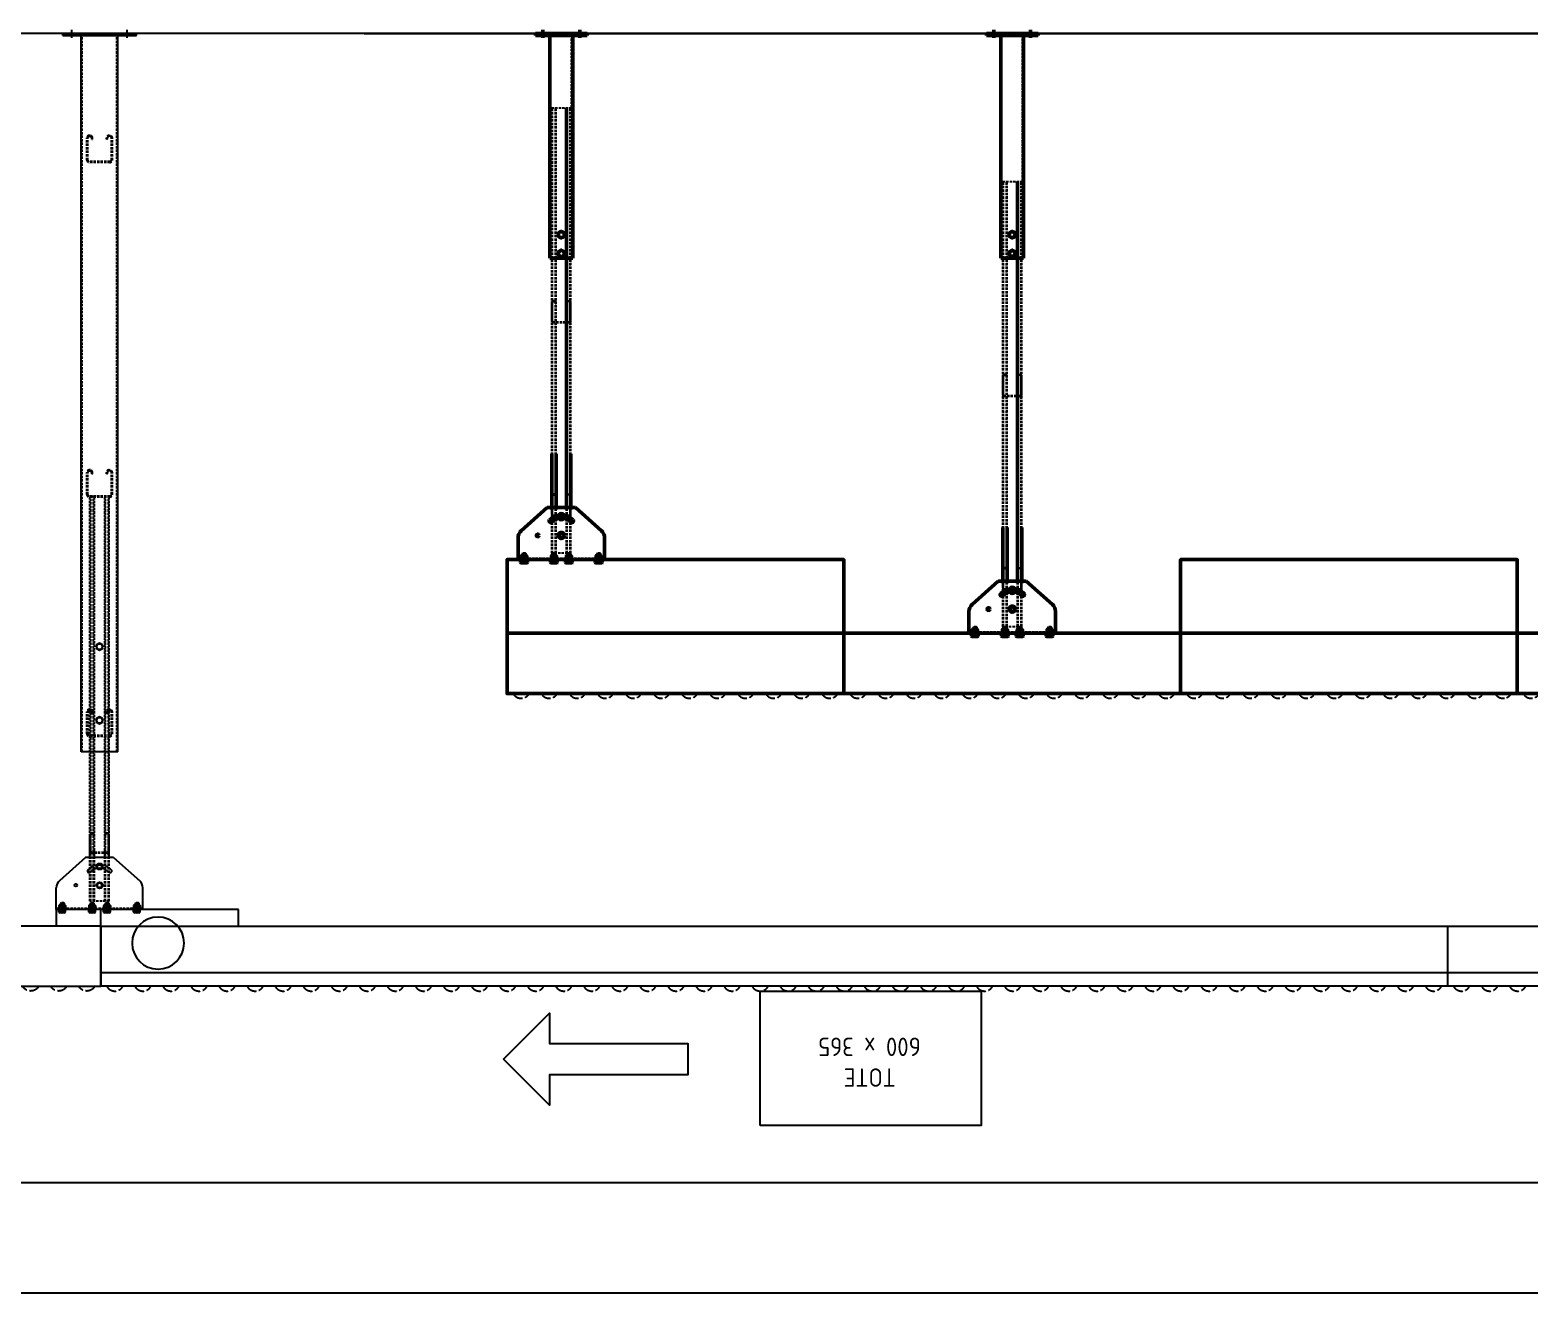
# Model space of a CAD drawing. Header units: millimetres. Extents: x 0 to 461941, y -159644 to 4828.
# Drawn here: x 145318 to 149389, y -157818 to -154388 of the extents above; entities that cross this region are included whole.
import ezdxf

# ---------------------------------------------------------------- set-up
doc = ezdxf.new("R2010")
doc.units = ezdxf.units.MM
for name, pattern in [('Xref Conv Decant Empty Tote$0$AM_ISO02W050', [7.5, 6, -1.5]), ('Xref Conv Decant Empty Tote$0$AM_ISO08W050', [18, 12, -1.5, 3, -1.5]), ('Xref Conv Decant Empty Tote$0$CENTER', [7, 4, -1, 1, -1]), ('Xref Conv Decant Empty Tote$0$H', [6, 4, -2]), ('Xref Conv Decant Empty Tote$0$HIDDEN', [9.525, 6.35, -3.175]), ('Xref Conv Decant In$0$AM_ISO02W050', [7.5, 6, -1.5]), ('Xref Conv Decant In$0$CENTER', [7, 4, -1, 1, -1]), ('Xref Conv Decant In$0$HIDDEN', [9.525, 6.35, -3.175])]:
    doc.linetypes.add(name, pattern=pattern)
for name, color, linetype in [('AM_BOR', 4, 'Continuous'), ('Xref Conv Decant Empty Tote$0$B', 4, 'Continuous'), ('Xref Conv Decant Empty Tote$0$Conv - Empty Tote', 35, 'Continuous'), ('Xref Conv Decant Empty Tote$0$Conveyor Detail', 150, 'Continuous'), ('Xref Conv Decant Empty Tote$0$H', 8, 'Xref Conv Decant Empty Tote$0$H'), ('Xref Conv Decant Empty Tote$0$Mezz', 1, 'Continuous'), ('Xref Conv Decant Empty Tote$0$Tote', 7, 'Continuous'), ('Xref Conv Decant In$0$P_Number1', 4, 'Continuous'), ('Xref Conv Decant Product Tote$0$B', 4, 'Continuous')]:
    doc.layers.add(name, color=color, linetype=linetype)
for name, color, linetype, lineweight in [('Xref Conv Decant Empty Tote$0$Center', 7, 'Xref Conv Decant Empty Tote$0$AM_ISO08W050', 50), ('Xref Conv Decant Empty Tote$0$Hidden', 9, 'Xref Conv Decant Empty Tote$0$AM_ISO02W050', 25), ('Xref Conv Decant In$0$Conv Decant In Out', 5, 'Continuous', 50), ('Xref Conv Decant In$0$Hidden', 9, 'Xref Conv Decant In$0$AM_ISO02W050', 25)]:
    doc.layers.add(name, color=color, linetype=linetype, lineweight=lineweight)
doc.styles.add('Xref Conv Decant Empty Tote$0$STANDARD', font='ISOCP.SHX')

# ---------------------------------------------------------------- blocks, each defined once
blk = doc.blocks.new('*U159')
blk.add_lwpolyline([(0, 0), (42976.8, 0), (42976.8, -163.5), (0, -163.5)], close=True)
at = {"layer": 'Xref Conv Decant Empty Tote$0$Conveyor Detail', "const_width": 5}
blk.add_lwpolyline([(0, -37), (42976.8, -37)], dxfattribs=at)
at = {"layer": 'Xref Conv Decant Empty Tote$0$Hidden', "ltscale": 5}
for centre in [(39128.7, -12), (39204.9, -12), (39281.1, -12), (39357.3, -12), (39433.5, -12), (39509.7, -12), (39585.9, -12), (39662.1, -12), (39738.3, -12), (39814.5, -12), (39890.7, -12), (39966.9, -12), (40043.1, -12), (40119.3, -12), (40195.5, -12), (40271.7, -12), (40347.9, -12), (40424.1, -12), (40500.3, -12), (40576.5, -12), (40652.7, -12), (40728.9, -12), (40805.1, -12), (40881.3, -12), (40957.5, -12), (41033.7, -12), (41109.9, -12), (41186.1, -12), (41262.3, -12), (41338.5, -12), (41414.7, -12), (41490.9, -12), (41567.1, -12), (41643.3, -12), (41719.5, -12), (41795.7, -12), (41871.9, -12), (41948.1, -12), (42024.3, -12), (42100.5, -12), (42176.7, -12), (42252.9, -12), (42329.1, -12), (42405.3, -12), (42481.5, -12), (42557.7, -12), (42633.9, -12), (42710.1, -12), (42786.3, -12), (42862.5, -12), (42938.7, -12)]:
    blk.add_arc(centre, 25, 28.6854, 151.3146, dxfattribs=at)
blk = doc.blocks.new('Xref Conv Decant Empty Tote$0$Tote side 600 x 365')
at = {"layer": 'Xref Conv Decant Empty Tote$0$Tote'}
blk.add_lwpolyline([(600, 365), (600, 0), (0, 0), (0, 365)], close=True, dxfattribs=at)
at = {"layer": 'Xref Conv Decant Empty Tote$0$Tote', "insert": (124.2, 259.8), "char_height": 50, "attachment_point": 1, "style": 'Xref Conv Decant Empty Tote$0$STANDARD'}
blk.add_mtext_dynamic_manual_height_columns('\\pi107.5;TOTE\\P\\pi39.971;600 x 365', width=355.005, gutter_width=12.5, heights=[0], dxfattribs=at)
blk = doc.blocks.new('*U145')
at = {"color": 0, "linetype": 'Continuous'}
blk.add_lwpolyline([(0, 0), (125, 125), (125, 42.5), (500, 42.5), (500, -42.5), (125, -42.5), (125, -125)], close=True, dxfattribs=at)
blk = doc.blocks.new('*U200')
at = {"linetype": 'Continuous'}
for p, q in [((0, 0), (0, -59.2)), ((0, 0), (235, 0)), ((235, 0), (235, -59.2)), ((79.4, -141.4), (8.5, -78.2)), ((155.6, -141.4), (226.5, -78.2)), ((79.4, -141.4), (155.6, -141.4)), ((67.5, -428.5), (167.5, -428.5)), ((67.5, -428.5), (67.5, -2373.5)), ((167.5, -428.5), (167.5, -2373.5)), ((217.5, -2373.5), (17.5, -2373.5)), ((17.5, -2373.5), (17.5, -2378.5)), ((217.5, -2378.5), (17.5, -2378.5)), ((217.5, -2373.5), (217.5, -2378.5))]:
    blk.add_line(p, q, dxfattribs=at)
for p, q in [((6.9, 7.5), (6.9, 2)), ((6.9, 2), (25.4, 2)), ((9.2, 9), (11.5, 9)), ((11.5, 9), (11.5, 2)), ((11.5, 9), (20.8, 9)), ((20.8, 9), (20.8, 2)), ((20.8, 9), (23.1, 9)), ((25.4, 7.5), (25.4, 2)), ((88, 7.5), (88, 2)), ((88, 2), (106.5, 2)), ((90.3, 9), (92.6, 9)), ((92.6, 9), (92.6, 2)), ((92.6, 9), (101.8, 9)), ((101.8, 9), (101.8, 2)), ((101.8, 9), (104.2, 9)), ((106.5, 7.5), (106.5, 2)), ((128.5, 7.5), (128.5, 2)), ((128.5, 2), (147, 2)), ((130.8, 9), (133.2, 9)), ((133.2, 9), (133.2, 2)), ((133.2, 9), (142.4, 9)), ((142.4, 9), (142.4, 2)), ((142.4, 9), (144.7, 9)), ((147, 7.5), (147, 2)), ((209.6, 7.5), (209.6, 2)), ((209.6, 2), (228.1, 2)), ((211.9, 9), (214.2, 9)), ((214.2, 9), (214.2, 2)), ((214.2, 9), (223.5, 9)), ((223.5, 9), (223.5, 2)), ((223.5, 9), (225.8, 9)), ((228.1, 7.5), (228.1, 2)), ((117.5, -109.3), (111.1, -113)), ((111.1, -113), (111.1, -120.4)), ((111.1, -120.4), (117.5, -124.1)), ((123.9, -113), (117.5, -109.3)), ((117.5, -124.1), (123.9, -120.4)), ((123.9, -120.4), (123.9, -113))]:
    blk.add_line(p, q)
at = {"linetype": 'Xref Conv Decant Empty Tote$0$CENTER'}
for p, q in [((42.5, -2366.7), (42.5, -2388.3)), ((192.5, -2366.7), (192.5, -2388.3))]:
    blk.add_line(p, q, dxfattribs=at)
for points in [[(111.1, -69.4), (117.5, -73.1), (123.9, -69.4), (123.9, -62), (117.5, -58.3), (111.1, -62)], [(109.5, -518.3), (117.5, -522.9), (125.5, -518.3), (125.5, -509), (117.5, -504.4), (109.5, -509)], [(109.5, -718.3), (117.5, -722.9), (125.5, -718.3), (125.5, -709), (117.5, -704.4), (109.5, -709)]]:
    blk.add_lwpolyline(points, close=True)
for centre, radius in [((117.5, -65.7), 8.4), ((117.5, -65.7), 6.4), ((117.5, -116.7), 8.4), ((117.5, -116.7), 6.4), ((117.5, -513.7), 8), ((117.5, -713.7), 8)]:
    blk.add_circle(centre, radius)
at = {"linetype": 'Continuous'}
blk.add_circle((181.8, -65.7), 3.6, dxfattribs=at)
for centre, radius, start, end in [((9.2, 6.5), 2.53, 23.991, 156.009), ((16.1, 1.1), 7.86, 54.0166, 125.9834), ((23.1, 6.5), 2.53, 23.991, 156.009), ((90.3, 6.5), 2.53, 23.991, 156.009), ((97.2, 1.1), 7.86, 54.0166, 125.9834), ((104.2, 6.5), 2.53, 23.991, 156.009), ((130.8, 6.5), 2.53, 23.991, 156.009), ((137.8, 1.1), 7.86, 54.0166, 125.9834), ((144.7, 6.5), 2.53, 23.991, 156.009), ((211.9, 6.5), 2.53, 23.991, 156.009), ((218.8, 1.1), 7.86, 54.0166, 125.9834), ((225.8, 6.5), 2.53, 23.991, 156.009)]:
    blk.add_arc(centre, radius, start, end)
for centre, radius, start, end in [((25.4, -59.2), 25.4, 180, 228.2691), ((209.6, -59.2), 25.4, 311.7309, 0), ((88.7, -104.7), 4.4, 45, 225), ((116.3, -77.6), 43.1, 224.5473, 271.6144), ((117.5, -75.9), 36.4, 225, 270), ((117.5, -75.9), 36.4, 270, 315), ((118.7, -77.6), 43.1, 268.3856, 315.4527), ((146.3, -104.7), 4.4, 315, 135)]:
    blk.add_arc(centre, radius, start, end, dxfattribs=at)
at = {"layer": 'Xref Conv Decant Empty Tote$0$Hidden', "linetype": 'Xref Conv Decant Empty Tote$0$HIDDEN'}
for p, q in [((11.1, -17), (11.1, 2)), ((12.1, -18), (12.1, 2)), ((20.1, -18), (20.1, 2)), ((21.1, -17), (21.1, 2)), ((92.2, -17), (92.2, 2)), ((93.2, -18), (93.2, 2)), ((101.2, -18), (101.2, 2)), ((102.2, -17), (102.2, 2)), ((132.8, -17), (132.8, 2)), ((133.8, -18), (133.8, 2)), ((141.8, -18), (141.8, 2)), ((142.8, -17), (142.8, 2)), ((213.8, -17), (213.8, 2)), ((214.8, -18), (214.8, 2)), ((222.8, -18), (222.8, 2)), ((223.8, -17), (223.8, 2)), ((0, -3), (235, -3)), ((12.1, -18), (11.1, -17)), ((11.1, -17), (21.1, -17)), ((12.1, -18), (20.1, -18)), ((20.1, -18), (21.1, -17)), ((91.5, -23), (91.5, -163.8)), ((91.5, -23), (143.5, -23)), ((92.2, -17), (102.2, -17)), ((93.2, -18), (92.2, -17)), ((93.2, -18), (101.2, -18)), ((93.5, -23), (93.5, -1123)), ((101.2, -18), (102.2, -17)), ((101.5, -23), (101.5, -1123)), ((103.5, -23), (103.5, -163.8)), ((131.5, -23), (131.5, -163.8)), ((132.8, -17), (142.8, -17)), ((133.8, -18), (132.8, -17)), ((133.5, -23), (133.5, -1123)), ((133.8, -18), (141.8, -18)), ((141.5, -23), (141.5, -1123)), ((141.8, -18), (142.8, -17)), ((143.5, -23), (143.5, -163.8)), ((213.8, -17), (223.8, -17)), ((214.8, -18), (213.8, -17)), ((214.8, -18), (222.8, -18)), ((222.8, -18), (223.8, -17)), ((91.5, -141.4), (91.5, -1123)), ((91.5, -158), (91.5, -203)), ((93.5, -158), (93.5, -203)), ((96.5, -153), (138.5, -153)), ((96.5, -155), (138.5, -155)), ((103.5, -141.4), (103.5, -1123)), ((131.5, -141.4), (131.5, -1123)), ((141.5, -158), (141.5, -203)), ((143.5, -141.4), (143.5, -1123)), ((143.5, -158), (143.5, -203)), ((101.5, -200), (101.5, -203)), ((101.5, -200), (103.5, -200)), ((103.5, -200), (103.5, -203)), ((131.5, -200), (131.5, -203)), ((131.5, -200), (133.5, -200)), ((133.5, -200), (131.5, -200)), ((133.5, -200), (133.5, -203)), ((133.5, -200), (133.5, -203)), ((96.5, -206), (98.5, -206)), ((98.5, -208), (96.5, -208)), ((138.5, -206), (136.5, -206)), ((136.5, -208), (138.5, -208)), ((70.5, -428.5), (70.5, -2373.5)), ((164.5, -428.5), (164.5, -2373.5)), ((82.7, -476.7), (82.7, -537)), ((85.3, -476.7), (85.3, -537)), ((89.4, -470), (145.6, -470)), ((89.4, -472.7), (145.6, -472.7)), ((149.7, -476.7), (149.7, -537)), ((152.3, -476.7), (152.3, -537)), ((89.4, -541), (92, -541)), ((92, -543.7), (89.4, -543.7)), ((96.1, -533), (98.7, -533)), ((96.1, -533), (96.1, -537)), ((98.7, -533), (98.7, -537)), ((138.9, -533), (136.3, -533)), ((136.3, -533), (138.9, -533)), ((136.3, -533), (136.3, -537)), ((138.9, -533), (138.9, -537)), ((138.9, -533), (138.9, -537)), ((145.6, -541), (143, -541)), ((143, -543.7), (145.6, -543.7)), ((82.7, -1126.7), (82.7, -1187)), ((85.3, -1126.7), (85.3, -1187)), ((89.4, -1120), (145.6, -1120)), ((89.4, -1122.7), (145.6, -1122.7)), ((143.5, -1123), (91.5, -1123)), ((149.7, -1126.7), (149.7, -1187)), ((152.3, -1126.7), (152.3, -1187)), ((89.4, -1191), (92, -1191)), ((92, -1193.7), (89.4, -1193.7)), ((96.1, -1183), (98.7, -1183)), ((96.1, -1183), (96.1, -1187)), ((98.7, -1183), (98.7, -1187)), ((138.9, -1183), (136.3, -1183)), ((136.3, -1183), (138.9, -1183)), ((136.3, -1183), (136.3, -1187)), ((138.9, -1183), (138.9, -1187)), ((138.9, -1183), (138.9, -1187)), ((145.6, -1191), (143, -1191)), ((143, -1193.7), (145.6, -1193.7)), ((82.7, -2035.2), (82.7, -2095.5)), ((85.3, -2035.2), (85.3, -2095.5)), ((89.4, -2028.5), (145.6, -2028.5)), ((89.4, -2031.2), (145.6, -2031.2)), ((149.7, -2035.2), (149.7, -2095.5)), ((152.3, -2035.2), (152.3, -2095.5)), ((89.4, -2099.6), (92, -2099.6)), ((92, -2102.2), (89.4, -2102.2)), ((96.1, -2091.5), (96.1, -2095.5)), ((96.1, -2091.5), (98.7, -2091.5)), ((98.7, -2091.5), (98.7, -2095.5)), ((136.3, -2091.5), (136.3, -2095.5)), ((136.3, -2091.5), (138.9, -2091.5)), ((138.9, -2091.5), (136.3, -2091.5)), ((138.9, -2091.5), (138.9, -2095.5)), ((138.9, -2091.5), (138.9, -2095.5)), ((145.6, -2099.6), (143, -2099.6)), ((143, -2102.2), (145.6, -2102.2))]:
    blk.add_line(p, q, dxfattribs=at)
at = {"layer": 'Xref Conv Decant Empty Tote$0$Hidden', "linetype": 'Xref Conv Decant Empty Tote$0$CENTER'}
for p, q in [((16.1, 10.6), (16.1, -9.3)), ((97.2, -8.6), (97.2, 11.3)), ((97.2, 10.6), (97.2, -9.3)), ((137.8, -8.6), (137.8, 11.3)), ((218.8, -8.6), (218.8, 11.3))]:
    blk.add_line(p, q, dxfattribs=at)
at = {"layer": 'Xref Conv Decant Empty Tote$0$Hidden'}
for p, q in [((16.1, 8.6), (16.1, -11.3)), ((97.2, 8.6), (97.2, -11.3)), ((137.8, 8.6), (137.8, -11.3)), ((218.8, 8.6), (218.8, -11.3))]:
    blk.add_line(p, q, dxfattribs=at)
for points in [[(6.9, -5), (4.9, -3)], [(27.4, -3), (4.9, -3)], [(25.4, -5), (6.9, -5)], [(6.9, -10.5), (6.9, -5)], [(23.1, -12), (20.8, -12), (11.5, -12), (9.2, -12)], [(11.5, -12), (11.5, -5)], [(20.8, -12), (20.8, -5)], [(27.4, -3), (25.4, -5)], [(25.4, -10.5), (25.4, -5)], [(88, -5), (86, -3)], [(108.5, -3), (86, -3)], [(106.5, -5), (88, -5)], [(88, -10.5), (88, -5)], [(104.2, -12), (101.8, -12), (92.6, -12), (90.3, -12)], [(92.6, -12), (92.6, -5)], [(101.8, -12), (101.8, -5)], [(108.5, -3), (106.5, -5)], [(106.5, -10.5), (106.5, -5)], [(128.5, -5), (126.5, -3)], [(149, -3), (126.5, -3)], [(147, -5), (128.5, -5)], [(128.5, -10.5), (128.5, -5)], [(144.7, -12), (142.4, -12), (133.2, -12), (130.8, -12)], [(133.2, -12), (133.2, -5)], [(142.4, -12), (142.4, -5)], [(149, -3), (147, -5)], [(147, -10.5), (147, -5)], [(209.6, -5), (207.6, -3)], [(230.1, -3), (207.6, -3)], [(228.1, -5), (209.6, -5)], [(209.6, -10.5), (209.6, -5)], [(225.8, -12), (223.5, -12), (214.2, -12), (211.9, -12)], [(214.2, -12), (214.2, -5)], [(223.5, -12), (223.5, -5)], [(230.1, -3), (228.1, -5)], [(228.1, -10.5), (228.1, -5)]]:
    blk.add_lwpolyline(points, dxfattribs=at)
for centre, radius, start, end in [((9.2, -9.5), 2.53, 203.991, 336.009), ((16.1, -4.1), 7.86, 234.0166, 305.9834), ((23.1, -9.5), 2.53, 203.991, 336.009), ((90.3, -9.5), 2.53, 203.991, 336.009), ((97.2, -4.1), 7.86, 234.0166, 305.9834), ((104.2, -9.5), 2.53, 203.991, 336.009), ((130.8, -9.5), 2.53, 203.991, 336.009), ((137.8, -4.1), 7.86, 234.0166, 305.9834), ((144.7, -9.5), 2.53, 203.991, 336.009), ((211.9, -9.5), 2.53, 203.991, 336.009), ((218.8, -4.1), 7.86, 234.0166, 305.9834), ((225.8, -9.5), 2.53, 203.991, 336.009)]:
    blk.add_arc(centre, radius, start, end, dxfattribs=at)
at = {"layer": 'Xref Conv Decant Empty Tote$0$Hidden', "linetype": 'Xref Conv Decant Empty Tote$0$HIDDEN'}
for centre, radius, start, end in [((96.5, -158), 5, 90, 180), ((96.5, -158), 3, 90, 180), ((138.5, -158), 5, 0, 90), ((138.5, -158), 3, 0, 90), ((96.5, -203), 5, 180, 270), ((96.5, -203), 5, 180, 270), ((96.5, -203), 3, 180, 270), ((98.5, -203), 3, 270, 0), ((98.5, -203), 5, 270, 0), ((136.5, -203), 5, 180, 270), ((136.5, -203), 3, 180, 270), ((138.5, -203), 5, 270, 0), ((138.5, -203), 3, 270, 0), ((89.4, -476.7), 6.7, 90, 180), ((89.4, -476.7), 4.02, 90, 180), ((145.6, -476.7), 6.7, 0, 90), ((145.6, -476.7), 4.02, 0, 90), ((89.4, -537), 6.7, 180, 270), ((89.4, -537), 6.7, 180, 270), ((89.4, -537), 4.02, 180, 270), ((92, -537), 6.7, 270, 0), ((92, -537), 4.02, 270, 0), ((143, -537), 6.7, 180, 270), ((143, -537), 4.02, 180, 270), ((145.6, -537), 4.02, 270, 0), ((145.6, -537), 6.7, 270, 0), ((89.4, -1126.7), 6.7, 90, 180), ((89.4, -1126.7), 4.02, 90, 180), ((145.6, -1126.7), 6.7, 0, 90), ((145.6, -1126.7), 4.02, 0, 90), ((89.4, -1187), 6.7, 180, 270), ((89.4, -1187), 6.7, 180, 270), ((89.4, -1187), 4.02, 180, 270), ((92, -1187), 6.7, 270, 0), ((92, -1187), 4.02, 270, 0), ((143, -1187), 6.7, 180, 270), ((143, -1187), 4.02, 180, 270), ((145.6, -1187), 4.02, 270, 0), ((145.6, -1187), 6.7, 270, 0), ((89.4, -2035.2), 6.7, 90, 180), ((89.4, -2035.2), 4.02, 90, 180), ((145.6, -2035.2), 6.7, 0, 90), ((145.6, -2035.2), 4.02, 0, 90), ((89.4, -2095.5), 6.7, 180, 270), ((89.4, -2095.5), 6.7, 180, 270), ((89.4, -2095.5), 4.02, 180, 270), ((92, -2095.5), 4.02, 270, 0), ((92, -2095.5), 6.7, 270, 0), ((143, -2095.5), 6.7, 180, 270), ((143, -2095.5), 4.02, 180, 270), ((145.6, -2095.5), 6.7, 270, 0), ((145.6, -2095.5), 4.02, 270, 0)]:
    blk.add_arc(centre, radius, start, end, dxfattribs=at)
blk = doc.blocks.new('*U162')
for p, q in [((9.84, 163.4952), (-16.3964, 163.4952)), ((561.51, 163.4952), (587.7464, 163.4952)), ((-21.825, 158.0666), (-21.825, 154.6052)), ((-21.825, 154.6052), (-19.165, 154.6052)), ((-19.165, 158.0666), (-19.165, 154.6052)), ((9.84, 160.8352), (-16.3964, 160.8352)), ((13.015, 7.4225), (13.015, 157.6602)), ((15.675, 7.4225), (15.675, 157.6602)), ((555.675, 7.4225), (555.675, 157.6602)), ((558.335, 7.4225), (558.335, 157.6602)), ((561.51, 160.8352), (587.7464, 160.8352)), ((590.515, 158.0666), (590.515, 154.6052)), ((593.175, 154.6052), (590.515, 154.6052)), ((593.175, 158.0666), (593.175, 154.6052)), ((-21.825, 8.89), (-21.825, 5.4286)), ((-21.825, 8.89), (-19.165, 8.89)), ((-19.165, 8.89), (-19.165, 5.4286)), ((-16.3964, 2.66), (8.2525, 2.66)), ((-16.3964, 0), (8.2525, 0)), ((587.7464, 2.66), (563.0975, 2.66)), ((587.7464, 0), (563.0975, 0)), ((590.515, 8.89), (590.515, 5.4286)), ((593.175, 8.89), (590.515, 8.89)), ((593.175, 8.89), (593.175, 5.4286))]:
    blk.add_line(p, q)
for centre, radius, start, end in [((-16.3964, 158.0666), 5.4286, 90, 180), ((9.84, 157.6602), 5.835, 0, 90), ((561.51, 157.6602), 5.835, 90, 180), ((587.7464, 158.0666), 5.4286, 0, 90), ((-16.3964, 158.0666), 2.7686, 90, 180), ((9.84, 157.6602), 3.175, 0, 90), ((561.51, 157.6602), 3.175, 90, 180), ((587.7464, 158.0666), 2.7686, 0, 90), ((-16.3964, 5.4286), 5.4286, 180, 270), ((-16.3964, 5.4286), 2.7686, 180, 270), ((8.2525, 7.4225), 4.7625, 270, 0), ((8.2525, 7.4225), 7.4225, 270, 0), ((563.0975, 7.4225), 7.4225, 180, 270), ((563.0975, 7.4225), 4.7625, 180, 270), ((587.7464, 5.4286), 2.7686, 270, 0), ((587.7464, 5.4286), 5.4286, 270, 0)]:
    blk.add_arc(centre, radius, start, end)
at = {"layer": 'Xref Conv Decant Empty Tote$0$Hidden'}
blk.add_lwpolyline([(15.675, 176.4952), (555.675, 176.4952), (555.675, 126.4952), (15.675, 126.4952)], close=True, dxfattribs=at)
blk = doc.blocks.new('*U180')
blk.add_lwpolyline([(0, 0), (1295.4, 0), (1295.4, -163.5), (0, -163.5)], close=True)
at = {"layer": 'Xref Conv Decant Empty Tote$0$Hidden', "ltscale": 5}
for centre in [(38.1, -12), (114.3, -12), (190.5, -12), (266.7, -12), (342.9, -12), (419.1, -12), (495.3, -12), (571.5, -12), (647.7, -12), (723.9, -12), (800.1, -12), (876.3, -12), (952.5, -12), (1028.7, -12), (1104.9, -12), (1181.1, -12), (1257.3, -12)]:
    blk.add_arc(centre, 25, 28.6854, 151.3146, dxfattribs=at)
blk = doc.blocks.new('Xref Conv Decant Empty Tote$0$A$C2A0F63DB')
at = {"layer": 'Xref Conv Decant Empty Tote$0$Center', "lineweight": 50}
blk.add_line((0, 1057.5), (318, 1057.5), dxfattribs=at)
at = {"xscale": -1, "rotation": 90}
for name, p in [('*U162', (259.4, 1343.2)), ('*U180', (95.9, 1295.4))]:
    blk.add_blockref(name, p, dxfattribs=at)
blk = doc.blocks.new('Xref Conv Decant Empty Tote$0$9265 RetureRoller')
at = {"linetype": 'Continuous'}
for p, q in [((0, 0), (0, -45)), ((374, 0), (374, -45)), ((374, -45), (0, -45))]:
    blk.add_line(p, q, dxfattribs=at)
blk.add_line((0, 0), (374, 0))
at = {"layer": 'Xref Conv Decant Empty Tote$0$H', "linetype": 'Continuous'}
blk.add_circle((155.6, 46.3), 70.6, dxfattribs=at)
blk = doc.blocks.new('Xref Conv Decant Empty Tote')
at = {"layer": 'Xref Conv Decant Empty Tote$0$B'}
blk.add_line((242903.7, -154397.6), (134788.8, -154397.6), dxfattribs=at)
at = {"layer": 'Xref Conv Decant Empty Tote$0$Conv - Empty Tote'}
for p, q in [((145389.3, -156776.1), (145389.3, -156821.1)), ((145510.2, -156821.1), (145510.2, -156984.6)), ((149167.8, -156821.1), (149167.8, -156984.6))]:
    blk.add_line(p, q, dxfattribs=at)
at = {"layer": 'Xref Conv Decant Empty Tote$0$Mezz'}
blk.add_lwpolyline([(144253.6, -157517.6), (239475.4, -157517.6), (239475.4, -157817.6), (144253.6, -157817.6)], close=True, dxfattribs=at)
at = {"layer": 'Xref Conv Decant Empty Tote$0$Conv - Empty Tote'}
for name, p, rotation in [('*U200', (145624.3, -156776.1), 179.9999999999997), ('Xref Conv Decant Empty Tote$0$A$C2A0F63DB', (145510.2, -157080.4), 90), ('*U159', (188487, -156984.6), 180)]:
    blk.add_blockref(name, p, dxfattribs=dict(at, rotation=rotation))
at = {"layer": 'Xref Conv Decant Empty Tote$0$Conv - Empty Tote', "xscale": -1, "rotation": 180}
blk.add_blockref('Xref Conv Decant Empty Tote$0$9265 RetureRoller', (145510.2, -156821.1), dxfattribs=at)
at = {"layer": 'Xref Conv Decant Empty Tote$0$Conv - Empty Tote'}
blk.add_blockref('*U145', (146604.2, -157182.2), dxfattribs=at)
at = {"layer": 'Xref Conv Decant Empty Tote$0$Tote', "rotation": 180}
blk.add_blockref('Xref Conv Decant Empty Tote$0$Tote side 600 x 365', (147900.9, -156997.6), dxfattribs=at)
blk = doc.blocks.new('Xref Conv Decant Product Tote')
at = {"layer": 'Xref Conv Decant Product Tote$0$B'}
blk.add_line((242903.7, -154397.6), (134788.8, -154397.6), dxfattribs=at)
blk = doc.blocks.new('*U426')
blk.add_lwpolyline([(0, 0), (914.4, 0), (914.4, -163.5), (0, -163.5)], close=True)
at = {"layer": 'Xref Conv Decant In$0$Hidden', "ltscale": 5}
for centre in [(38.1, -12), (114.3, -12), (190.5, -12), (266.7, -12), (342.9, -12), (419.1, -12), (495.3, -12), (571.5, -12), (647.7, -12), (723.9, -12), (800.1, -12), (876.3, -12)]:
    blk.add_arc(centre, 25, 28.6854, 151.3146, dxfattribs=at)
blk = doc.blocks.new('*U431')
blk.add_lwpolyline([(0, 0), (2743.2, 0), (2743.2, -163.5), (0, -163.5)], close=True)
at = {"layer": 'Xref Conv Decant In$0$Hidden', "ltscale": 5}
for centre in [(38.1, -12), (114.3, -12), (190.5, -12), (266.7, -12), (342.9, -12), (419.1, -12), (495.3, -12), (571.5, -12), (647.7, -12), (723.9, -12), (800.1, -12), (876.3, -12), (952.5, -12), (1028.7, -12), (1104.9, -12), (1181.1, -12), (1257.3, -12), (1333.5, -12), (1409.7, -12), (1485.9, -12), (1562.1, -12), (1638.3, -12), (1714.5, -12), (1790.7, -12), (1866.9, -12), (1943.1, -12), (2019.3, -12), (2095.5, -12), (2171.7, -12), (2247.9, -12), (2324.1, -12), (2400.3, -12), (2476.5, -12), (2552.7, -12), (2628.9, -12), (2705.1, -12)]:
    blk.add_arc(centre, 25, 28.6854, 151.3146, dxfattribs=at)
blk = doc.blocks.new('*U430')
blk.add_lwpolyline([(0, 0), (914.4, 0), (914.4, -163.5), (0, -163.5)], close=True)
at = {"layer": 'Xref Conv Decant In$0$Hidden', "ltscale": 5}
for centre in [(38.1, -12), (114.3, -12), (190.5, -12), (266.7, -12), (342.9, -12), (419.1, -12), (495.3, -12), (571.5, -12), (647.7, -12), (723.9, -12), (800.1, -12), (876.3, -12)]:
    blk.add_arc(centre, 25, 28.6854, 151.3146, dxfattribs=at)
blk = doc.blocks.new('*U451')
at = {"linetype": 'Continuous'}
for p, q in [((0, 0), (0, -59.2)), ((0, 0), (235, 0)), ((235, 0), (235, -59.2)), ((79.4, -141.4), (8.5, -78.2)), ((155.6, -141.4), (226.5, -78.2)), ((79.4, -141.4), (155.6, -141.4)), ((91.5, -136.4), (91.5, -287)), ((103.5, -136.4), (103.5, -1227)), ((131.5, -136.4), (131.5, -287)), ((143.5, -136.4), (143.5, -287)), ((86.5, -818.5), (148.5, -818.5)), ((86.5, -818.5), (86.5, -1423.5)), ((148.5, -818.5), (148.5, -1423.5)), ((187.5, -1423.5), (47.5, -1423.5)), ((47.5, -1423.5), (47.5, -1428.5)), ((187.5, -1423.5), (187.5, -1428.5)), ((187.5, -1428.5), (47.5, -1428.5))]:
    blk.add_line(p, q, dxfattribs=at)
for p, q in [((6.9, 7.5), (6.9, 2)), ((6.9, 2), (25.4, 2)), ((9.2, 9), (11.5, 9)), ((11.5, 9), (11.5, 2)), ((11.5, 9), (20.8, 9)), ((20.8, 9), (20.8, 2)), ((20.8, 9), (23.1, 9)), ((25.4, 7.5), (25.4, 2)), ((88, 7.5), (88, 2)), ((88, 2), (106.5, 2)), ((90.3, 9), (92.6, 9)), ((92.6, 9), (92.6, 2)), ((92.6, 9), (101.8, 9)), ((101.8, 9), (101.8, 2)), ((101.8, 9), (104.2, 9)), ((106.5, 7.5), (106.5, 2)), ((128.5, 7.5), (128.5, 2)), ((128.5, 2), (147, 2)), ((130.8, 9), (133.2, 9)), ((133.2, 9), (133.2, 2)), ((133.2, 9), (142.4, 9)), ((142.4, 9), (142.4, 2)), ((142.4, 9), (144.7, 9)), ((147, 7.5), (147, 2)), ((209.6, 7.5), (209.6, 2)), ((209.6, 2), (228.1, 2)), ((211.9, 9), (214.2, 9)), ((214.2, 9), (214.2, 2)), ((214.2, 9), (223.5, 9)), ((223.5, 9), (223.5, 2)), ((223.5, 9), (225.8, 9)), ((228.1, 7.5), (228.1, 2)), ((117.5, -109.3), (111.1, -113)), ((111.1, -113), (111.1, -120.4)), ((111.1, -120.4), (117.5, -124.1)), ((123.9, -113), (117.5, -109.3)), ((117.5, -124.1), (123.9, -120.4)), ((123.9, -120.4), (123.9, -113))]:
    blk.add_line(p, q)
at = {"linetype": 'Xref Conv Decant In$0$CENTER'}
for p, q in [((67.5, -1416.7), (67.5, -1438.3)), ((167.5, -1416.7), (167.5, -1438.3))]:
    blk.add_line(p, q, dxfattribs=at)
for points in [[(111.1, -69.4), (117.5, -73.1), (123.9, -69.4), (123.9, -62), (117.5, -58.3), (111.1, -62)], [(109.5, -836.1), (117.5, -840.7), (125.5, -836.1), (125.5, -826.9), (117.5, -822.3), (109.5, -826.9)], [(109.5, -887.1), (117.5, -891.7), (125.5, -887.1), (125.5, -877.9), (117.5, -873.3), (109.5, -877.9)]]:
    blk.add_lwpolyline(points, close=True)
for centre, radius in [((117.5, -65.7), 8.4), ((117.5, -65.7), 6.4), ((117.5, -116.7), 8.4), ((117.5, -116.7), 6.4), ((117.5, -831.5), 8), ((117.5, -882.5), 8)]:
    blk.add_circle(centre, radius)
at = {"linetype": 'Continuous'}
blk.add_circle((181.8, -65.7), 3.6, dxfattribs=at)
for centre, radius, start, end in [((9.2, 6.5), 2.53, 23.991, 156.009), ((16.1, 1.1), 7.86, 54.0166, 125.9834), ((23.1, 6.5), 2.53, 23.991, 156.009), ((90.3, 6.5), 2.53, 23.991, 156.009), ((97.2, 1.1), 7.86, 54.0166, 125.9834), ((104.2, 6.5), 2.53, 23.991, 156.009), ((130.8, 6.5), 2.53, 23.991, 156.009), ((137.8, 1.1), 7.86, 54.0166, 125.9834), ((144.7, 6.5), 2.53, 23.991, 156.009), ((211.9, 6.5), 2.53, 23.991, 156.009), ((218.8, 1.1), 7.86, 54.0166, 125.9834), ((225.8, 6.5), 2.53, 23.991, 156.009)]:
    blk.add_arc(centre, radius, start, end)
for centre, radius, start, end in [((25.4, -59.2), 25.4, 180, 228.2691), ((209.6, -59.2), 25.4, 311.7309, 0), ((88.7, -104.7), 4.4, 45, 225), ((116.3, -77.6), 43.1, 224.5473, 271.6144), ((117.5, -75.9), 36.4, 225, 270), ((117.5, -75.9), 36.4, 270, 315), ((118.7, -77.6), 43.1, 268.3856, 315.4527), ((146.3, -104.7), 4.4, 315, 135)]:
    blk.add_arc(centre, radius, start, end, dxfattribs=at)
at = {"layer": 'Xref Conv Decant In$0$Hidden', "linetype": 'Xref Conv Decant In$0$HIDDEN'}
for p, q in [((11.1, -17), (11.1, 2)), ((12.1, -18), (12.1, 2)), ((20.1, -18), (20.1, 2)), ((21.1, -17), (21.1, 2)), ((92.2, -17), (92.2, 2)), ((93.2, -18), (93.2, 2)), ((101.2, -18), (101.2, 2)), ((102.2, -17), (102.2, 2)), ((132.8, -17), (132.8, 2)), ((133.8, -18), (133.8, 2)), ((141.8, -18), (141.8, 2)), ((142.8, -17), (142.8, 2)), ((213.8, -17), (213.8, 2)), ((214.8, -18), (214.8, 2)), ((222.8, -18), (222.8, 2)), ((223.8, -17), (223.8, 2)), ((0, -3), (235, -3)), ((12.1, -18), (11.1, -17)), ((11.1, -17), (21.1, -17)), ((12.1, -18), (20.1, -18)), ((20.1, -18), (21.1, -17)), ((91.5, -18), (91.5, -158.8)), ((91.5, -18), (143.5, -18)), ((92.2, -17), (102.2, -17)), ((93.2, -18), (92.2, -17)), ((93.2, -18), (101.2, -18)), ((93.5, -18), (93.5, -1227)), ((101.2, -18), (102.2, -17)), ((101.5, -18), (101.5, -1227)), ((103.5, -18), (103.5, -158.8)), ((131.5, -18), (131.5, -158.8)), ((132.8, -17), (142.8, -17)), ((133.8, -18), (132.8, -17)), ((133.5, -18), (133.5, -1227)), ((133.8, -18), (141.8, -18)), ((141.5, -18), (141.5, -1227)), ((141.8, -18), (142.8, -17)), ((143.5, -18), (143.5, -158.8)), ((213.8, -17), (223.8, -17)), ((214.8, -18), (213.8, -17)), ((214.8, -18), (222.8, -18)), ((222.8, -18), (223.8, -17)), ((96.5, -118), (138.5, -118)), ((96.5, -120), (138.5, -120)), ((91.5, -128), (91.5, -173)), ((91.5, -142), (91.5, -1227)), ((93.5, -128), (93.5, -173)), ((103.5, -142), (103.5, -287)), ((131.5, -142), (131.5, -1227)), ((141.5, -128), (141.5, -173)), ((143.5, -128), (143.5, -173)), ((143.5, -142), (143.5, -1227)), ((96.5, -176), (98.5, -176)), ((98.5, -178), (96.5, -178)), ((101.5, -170), (101.5, -173)), ((101.5, -170), (103.5, -170)), ((103.5, -170), (103.5, -173)), ((131.5, -170), (131.5, -173)), ((131.5, -170), (133.5, -170)), ((133.5, -170), (131.5, -170)), ((133.5, -170), (133.5, -173)), ((133.5, -170), (133.5, -173)), ((138.5, -176), (136.5, -176)), ((136.5, -178), (138.5, -178)), ((96.5, -643), (138.5, -643)), ((96.5, -645), (138.5, -645)), ((91.5, -653), (91.5, -698)), ((93.5, -653), (93.5, -698)), ((141.5, -653), (141.5, -698)), ((143.5, -653), (143.5, -698)), ((96.5, -701), (98.5, -701)), ((98.5, -703), (96.5, -703)), ((101.5, -695), (103.5, -695)), ((101.5, -695), (101.5, -698)), ((103.5, -695), (103.5, -698)), ((133.5, -695), (131.5, -695)), ((131.5, -695), (133.5, -695)), ((131.5, -695), (131.5, -698)), ((133.5, -695), (133.5, -698)), ((133.5, -695), (133.5, -698)), ((138.5, -701), (136.5, -701)), ((136.5, -703), (138.5, -703)), ((89.5, -818.5), (89.5, -1423.5)), ((145.5, -818.5), (145.5, -1423.5)), ((143.5, -1227), (91.5, -1227))]:
    blk.add_line(p, q, dxfattribs=at)
at = {"layer": 'Xref Conv Decant In$0$Hidden', "linetype": 'Xref Conv Decant In$0$CENTER'}
for p, q in [((16.1, 10.6), (16.1, -9.3)), ((97.2, -8.6), (97.2, 11.3)), ((97.2, 10.6), (97.2, -9.3)), ((137.8, -8.6), (137.8, 11.3)), ((218.8, -8.6), (218.8, 11.3))]:
    blk.add_line(p, q, dxfattribs=at)
at = {"layer": 'Xref Conv Decant In$0$Hidden'}
for p, q in [((16.1, 8.6), (16.1, -11.3)), ((97.2, 8.6), (97.2, -11.3)), ((137.8, 8.6), (137.8, -11.3)), ((218.8, 8.6), (218.8, -11.3))]:
    blk.add_line(p, q, dxfattribs=at)
for points in [[(6.9, -5), (4.9, -3)], [(27.4, -3), (4.9, -3)], [(25.4, -5), (6.9, -5)], [(6.9, -10.5), (6.9, -5)], [(23.1, -12), (20.8, -12), (11.5, -12), (9.2, -12)], [(11.5, -12), (11.5, -5)], [(20.8, -12), (20.8, -5)], [(27.4, -3), (25.4, -5)], [(25.4, -10.5), (25.4, -5)], [(88, -5), (86, -3)], [(108.5, -3), (86, -3)], [(106.5, -5), (88, -5)], [(88, -10.5), (88, -5)], [(104.2, -12), (101.8, -12), (92.6, -12), (90.3, -12)], [(92.6, -12), (92.6, -5)], [(101.8, -12), (101.8, -5)], [(108.5, -3), (106.5, -5)], [(106.5, -10.5), (106.5, -5)], [(128.5, -5), (126.5, -3)], [(149, -3), (126.5, -3)], [(147, -5), (128.5, -5)], [(128.5, -10.5), (128.5, -5)], [(144.7, -12), (142.4, -12), (133.2, -12), (130.8, -12)], [(133.2, -12), (133.2, -5)], [(142.4, -12), (142.4, -5)], [(149, -3), (147, -5)], [(147, -10.5), (147, -5)], [(209.6, -5), (207.6, -3)], [(230.1, -3), (207.6, -3)], [(228.1, -5), (209.6, -5)], [(209.6, -10.5), (209.6, -5)], [(225.8, -12), (223.5, -12), (214.2, -12), (211.9, -12)], [(214.2, -12), (214.2, -5)], [(223.5, -12), (223.5, -5)], [(230.1, -3), (228.1, -5)], [(228.1, -10.5), (228.1, -5)]]:
    blk.add_lwpolyline(points, dxfattribs=at)
for centre, radius, start, end in [((9.2, -9.5), 2.53, 203.991, 336.009), ((16.1, -4.1), 7.86, 234.0166, 305.9834), ((23.1, -9.5), 2.53, 203.991, 336.009), ((90.3, -9.5), 2.53, 203.991, 336.009), ((97.2, -4.1), 7.86, 234.0166, 305.9834), ((104.2, -9.5), 2.53, 203.991, 336.009), ((130.8, -9.5), 2.53, 203.991, 336.009), ((137.8, -4.1), 7.86, 234.0166, 305.9834), ((144.7, -9.5), 2.53, 203.991, 336.009), ((211.9, -9.5), 2.53, 203.991, 336.009), ((218.8, -4.1), 7.86, 234.0166, 305.9834), ((225.8, -9.5), 2.53, 203.991, 336.009)]:
    blk.add_arc(centre, radius, start, end, dxfattribs=at)
at = {"layer": 'Xref Conv Decant In$0$Hidden', "linetype": 'Xref Conv Decant In$0$HIDDEN'}
for centre, radius, start, end in [((96.5, -123), 5, 90, 180), ((96.5, -123), 3, 90, 180), ((138.5, -123), 5, 0, 90), ((138.5, -123), 3, 0, 90), ((96.5, -173), 5, 180, 270), ((96.5, -173), 5, 180, 270), ((96.5, -173), 3, 180, 270), ((98.5, -173), 3, 270, 0), ((98.5, -173), 5, 270, 0), ((136.5, -173), 5, 180, 270), ((136.5, -173), 3, 180, 270), ((138.5, -173), 5, 270, 0), ((138.5, -173), 3, 270, 0), ((96.5, -648), 5, 90, 180), ((96.5, -648), 3, 90, 180), ((138.5, -648), 5, 0, 90), ((138.5, -648), 3, 0, 90), ((96.5, -698), 5, 180, 270), ((96.5, -698), 5, 180, 270), ((96.5, -698), 3, 180, 270), ((98.5, -698), 5, 270, 0), ((98.5, -698), 3, 270, 0), ((136.5, -698), 5, 180, 270), ((136.5, -698), 3, 180, 270), ((138.5, -698), 3, 270, 0), ((138.5, -698), 5, 270, 0)]:
    blk.add_arc(centre, radius, start, end, dxfattribs=at)
blk = doc.blocks.new('*U452')
at = {"linetype": 'Continuous'}
for p, q in [((0, 0), (0, -59.2)), ((0, 0), (235, 0)), ((235, 0), (235, -59.2)), ((79.4, -141.4), (8.5, -78.2)), ((155.6, -141.4), (226.5, -78.2)), ((79.4, -141.4), (155.6, -141.4)), ((91.5, -136.4), (91.5, -287)), ((103.5, -136.4), (103.5, -1227)), ((131.5, -136.4), (131.5, -287)), ((143.5, -136.4), (143.5, -287)), ((86.5, -1018.5), (148.5, -1018.5)), ((86.5, -1018.5), (86.5, -1623.5)), ((148.5, -1018.5), (148.5, -1623.5)), ((187.5, -1623.5), (47.5, -1623.5)), ((47.5, -1623.5), (47.5, -1628.5)), ((187.5, -1628.5), (47.5, -1628.5)), ((187.5, -1623.5), (187.5, -1628.5))]:
    blk.add_line(p, q, dxfattribs=at)
for p, q in [((6.9, 7.5), (6.9, 2)), ((6.9, 2), (25.4, 2)), ((9.2, 9), (11.5, 9)), ((11.5, 9), (11.5, 2)), ((11.5, 9), (20.8, 9)), ((20.8, 9), (20.8, 2)), ((20.8, 9), (23.1, 9)), ((25.4, 7.5), (25.4, 2)), ((88, 7.5), (88, 2)), ((88, 2), (106.5, 2)), ((90.3, 9), (92.6, 9)), ((92.6, 9), (92.6, 2)), ((92.6, 9), (101.8, 9)), ((101.8, 9), (101.8, 2)), ((101.8, 9), (104.2, 9)), ((106.5, 7.5), (106.5, 2)), ((128.5, 7.5), (128.5, 2)), ((128.5, 2), (147, 2)), ((130.8, 9), (133.2, 9)), ((133.2, 9), (133.2, 2)), ((133.2, 9), (142.4, 9)), ((142.4, 9), (142.4, 2)), ((142.4, 9), (144.7, 9)), ((147, 7.5), (147, 2)), ((209.6, 7.5), (209.6, 2)), ((209.6, 2), (228.1, 2)), ((211.9, 9), (214.2, 9)), ((214.2, 9), (214.2, 2)), ((214.2, 9), (223.5, 9)), ((223.5, 9), (223.5, 2)), ((223.5, 9), (225.8, 9)), ((228.1, 7.5), (228.1, 2)), ((117.5, -109.3), (111.1, -113)), ((111.1, -113), (111.1, -120.4)), ((111.1, -120.4), (117.5, -124.1)), ((123.9, -113), (117.5, -109.3)), ((117.5, -124.1), (123.9, -120.4)), ((123.9, -120.4), (123.9, -113))]:
    blk.add_line(p, q)
at = {"linetype": 'Xref Conv Decant In$0$CENTER'}
for p, q in [((67.5, -1616.7), (67.5, -1638.3)), ((167.5, -1616.7), (167.5, -1638.3))]:
    blk.add_line(p, q, dxfattribs=at)
for points in [[(111.1, -69.4), (117.5, -73.1), (123.9, -69.4), (123.9, -62), (117.5, -58.3), (111.1, -62)], [(109.5, -1036.1), (117.5, -1040.7), (125.5, -1036.1), (125.5, -1026.9), (117.5, -1022.3), (109.5, -1026.9)], [(109.5, -1087.1), (117.5, -1091.7), (125.5, -1087.1), (125.5, -1077.9), (117.5, -1073.3), (109.5, -1077.9)]]:
    blk.add_lwpolyline(points, close=True)
for centre, radius in [((117.5, -65.7), 8.4), ((117.5, -65.7), 6.4), ((117.5, -116.7), 8.4), ((117.5, -116.7), 6.4), ((117.5, -1031.5), 8), ((117.5, -1082.5), 8)]:
    blk.add_circle(centre, radius)
at = {"linetype": 'Continuous'}
blk.add_circle((181.8, -65.7), 3.6, dxfattribs=at)
for centre, radius, start, end in [((9.2, 6.5), 2.53, 23.991, 156.009), ((16.1, 1.1), 7.86, 54.0166, 125.9834), ((23.1, 6.5), 2.53, 23.991, 156.009), ((90.3, 6.5), 2.53, 23.991, 156.009), ((97.2, 1.1), 7.86, 54.0166, 125.9834), ((104.2, 6.5), 2.53, 23.991, 156.009), ((130.8, 6.5), 2.53, 23.991, 156.009), ((137.8, 1.1), 7.86, 54.0166, 125.9834), ((144.7, 6.5), 2.53, 23.991, 156.009), ((211.9, 6.5), 2.53, 23.991, 156.009), ((218.8, 1.1), 7.86, 54.0166, 125.9834), ((225.8, 6.5), 2.53, 23.991, 156.009)]:
    blk.add_arc(centre, radius, start, end)
for centre, radius, start, end in [((25.4, -59.2), 25.4, 180, 228.2691), ((209.6, -59.2), 25.4, 311.7309, 0), ((88.7, -104.7), 4.4, 45, 225), ((116.3, -77.6), 43.1, 224.5473, 271.6144), ((117.5, -75.9), 36.4, 225, 270), ((117.5, -75.9), 36.4, 270, 315), ((118.7, -77.6), 43.1, 268.3856, 315.4527), ((146.3, -104.7), 4.4, 315, 135)]:
    blk.add_arc(centre, radius, start, end, dxfattribs=at)
at = {"layer": 'Xref Conv Decant In$0$Hidden', "linetype": 'Xref Conv Decant In$0$HIDDEN'}
for p, q in [((11.1, -17), (11.1, 2)), ((12.1, -18), (12.1, 2)), ((20.1, -18), (20.1, 2)), ((21.1, -17), (21.1, 2)), ((92.2, -17), (92.2, 2)), ((93.2, -18), (93.2, 2)), ((101.2, -18), (101.2, 2)), ((102.2, -17), (102.2, 2)), ((132.8, -17), (132.8, 2)), ((133.8, -18), (133.8, 2)), ((141.8, -18), (141.8, 2)), ((142.8, -17), (142.8, 2)), ((213.8, -17), (213.8, 2)), ((214.8, -18), (214.8, 2)), ((222.8, -18), (222.8, 2)), ((223.8, -17), (223.8, 2)), ((0, -3), (235, -3)), ((12.1, -18), (11.1, -17)), ((11.1, -17), (21.1, -17)), ((12.1, -18), (20.1, -18)), ((20.1, -18), (21.1, -17)), ((91.5, -18), (91.5, -158.8)), ((91.5, -18), (143.5, -18)), ((92.2, -17), (102.2, -17)), ((93.2, -18), (92.2, -17)), ((93.2, -18), (101.2, -18)), ((93.5, -18), (93.5, -1227)), ((101.2, -18), (102.2, -17)), ((101.5, -18), (101.5, -1227)), ((103.5, -18), (103.5, -158.8)), ((131.5, -18), (131.5, -158.8)), ((132.8, -17), (142.8, -17)), ((133.8, -18), (132.8, -17)), ((133.5, -18), (133.5, -1227)), ((133.8, -18), (141.8, -18)), ((141.5, -18), (141.5, -1227)), ((141.8, -18), (142.8, -17)), ((143.5, -18), (143.5, -158.8)), ((213.8, -17), (223.8, -17)), ((214.8, -18), (213.8, -17)), ((214.8, -18), (222.8, -18)), ((222.8, -18), (223.8, -17)), ((96.5, -118), (138.5, -118)), ((96.5, -120), (138.5, -120)), ((91.5, -128), (91.5, -173)), ((91.5, -142), (91.5, -1227)), ((93.5, -128), (93.5, -173)), ((103.5, -142), (103.5, -287)), ((131.5, -142), (131.5, -1227)), ((141.5, -128), (141.5, -173)), ((143.5, -128), (143.5, -173)), ((143.5, -142), (143.5, -1227)), ((96.5, -176), (98.5, -176)), ((98.5, -178), (96.5, -178)), ((101.5, -170), (101.5, -173)), ((101.5, -170), (103.5, -170)), ((103.5, -170), (103.5, -173)), ((131.5, -170), (131.5, -173)), ((131.5, -170), (133.5, -170)), ((133.5, -170), (131.5, -170)), ((133.5, -170), (133.5, -173)), ((133.5, -170), (133.5, -173)), ((138.5, -176), (136.5, -176)), ((136.5, -178), (138.5, -178)), ((96.5, -643), (138.5, -643)), ((96.5, -645), (138.5, -645)), ((91.5, -653), (91.5, -698)), ((93.5, -653), (93.5, -698)), ((141.5, -653), (141.5, -698)), ((143.5, -653), (143.5, -698)), ((96.5, -701), (98.5, -701)), ((98.5, -703), (96.5, -703)), ((101.5, -695), (103.5, -695)), ((101.5, -695), (101.5, -698)), ((103.5, -695), (103.5, -698)), ((133.5, -695), (131.5, -695)), ((131.5, -695), (133.5, -695)), ((131.5, -695), (131.5, -698)), ((133.5, -695), (133.5, -698)), ((133.5, -695), (133.5, -698)), ((138.5, -701), (136.5, -701)), ((136.5, -703), (138.5, -703)), ((89.5, -1018.5), (89.5, -1623.5)), ((145.5, -1018.5), (145.5, -1623.5)), ((143.5, -1227), (91.5, -1227))]:
    blk.add_line(p, q, dxfattribs=at)
at = {"layer": 'Xref Conv Decant In$0$Hidden', "linetype": 'Xref Conv Decant In$0$CENTER'}
for p, q in [((16.1, 10.6), (16.1, -9.3)), ((97.2, -8.6), (97.2, 11.3)), ((97.2, 10.6), (97.2, -9.3)), ((137.8, -8.6), (137.8, 11.3)), ((218.8, -8.6), (218.8, 11.3))]:
    blk.add_line(p, q, dxfattribs=at)
at = {"layer": 'Xref Conv Decant In$0$Hidden'}
for p, q in [((16.1, 8.6), (16.1, -11.3)), ((97.2, 8.6), (97.2, -11.3)), ((137.8, 8.6), (137.8, -11.3)), ((218.8, 8.6), (218.8, -11.3))]:
    blk.add_line(p, q, dxfattribs=at)
for points in [[(6.9, -5), (4.9, -3)], [(27.4, -3), (4.9, -3)], [(25.4, -5), (6.9, -5)], [(6.9, -10.5), (6.9, -5)], [(23.1, -12), (20.8, -12), (11.5, -12), (9.2, -12)], [(11.5, -12), (11.5, -5)], [(20.8, -12), (20.8, -5)], [(27.4, -3), (25.4, -5)], [(25.4, -10.5), (25.4, -5)], [(88, -5), (86, -3)], [(108.5, -3), (86, -3)], [(106.5, -5), (88, -5)], [(88, -10.5), (88, -5)], [(104.2, -12), (101.8, -12), (92.6, -12), (90.3, -12)], [(92.6, -12), (92.6, -5)], [(101.8, -12), (101.8, -5)], [(108.5, -3), (106.5, -5)], [(106.5, -10.5), (106.5, -5)], [(128.5, -5), (126.5, -3)], [(149, -3), (126.5, -3)], [(147, -5), (128.5, -5)], [(128.5, -10.5), (128.5, -5)], [(144.7, -12), (142.4, -12), (133.2, -12), (130.8, -12)], [(133.2, -12), (133.2, -5)], [(142.4, -12), (142.4, -5)], [(149, -3), (147, -5)], [(147, -10.5), (147, -5)], [(209.6, -5), (207.6, -3)], [(230.1, -3), (207.6, -3)], [(228.1, -5), (209.6, -5)], [(209.6, -10.5), (209.6, -5)], [(225.8, -12), (223.5, -12), (214.2, -12), (211.9, -12)], [(214.2, -12), (214.2, -5)], [(223.5, -12), (223.5, -5)], [(230.1, -3), (228.1, -5)], [(228.1, -10.5), (228.1, -5)]]:
    blk.add_lwpolyline(points, dxfattribs=at)
for centre, radius, start, end in [((9.2, -9.5), 2.53, 203.991, 336.009), ((16.1, -4.1), 7.86, 234.0166, 305.9834), ((23.1, -9.5), 2.53, 203.991, 336.009), ((90.3, -9.5), 2.53, 203.991, 336.009), ((97.2, -4.1), 7.86, 234.0166, 305.9834), ((104.2, -9.5), 2.53, 203.991, 336.009), ((130.8, -9.5), 2.53, 203.991, 336.009), ((137.8, -4.1), 7.86, 234.0166, 305.9834), ((144.7, -9.5), 2.53, 203.991, 336.009), ((211.9, -9.5), 2.53, 203.991, 336.009), ((218.8, -4.1), 7.86, 234.0166, 305.9834), ((225.8, -9.5), 2.53, 203.991, 336.009)]:
    blk.add_arc(centre, radius, start, end, dxfattribs=at)
at = {"layer": 'Xref Conv Decant In$0$Hidden', "linetype": 'Xref Conv Decant In$0$HIDDEN'}
for centre, radius, start, end in [((96.5, -123), 5, 90, 180), ((96.5, -123), 3, 90, 180), ((138.5, -123), 5, 0, 90), ((138.5, -123), 3, 0, 90), ((96.5, -173), 5, 180, 270), ((96.5, -173), 5, 180, 270), ((96.5, -173), 3, 180, 270), ((98.5, -173), 3, 270, 0), ((98.5, -173), 5, 270, 0), ((136.5, -173), 5, 180, 270), ((136.5, -173), 3, 180, 270), ((138.5, -173), 5, 270, 0), ((138.5, -173), 3, 270, 0), ((96.5, -648), 5, 90, 180), ((96.5, -648), 3, 90, 180), ((138.5, -648), 5, 0, 90), ((138.5, -648), 3, 0, 90), ((96.5, -698), 5, 180, 270), ((96.5, -698), 5, 180, 270), ((96.5, -698), 3, 180, 270), ((98.5, -698), 5, 270, 0), ((98.5, -698), 3, 270, 0), ((136.5, -698), 5, 180, 270), ((136.5, -698), 3, 180, 270), ((138.5, -698), 3, 270, 0), ((138.5, -698), 5, 270, 0)]:
    blk.add_arc(centre, radius, start, end, dxfattribs=at)
blk = doc.blocks.new('Xref Conv Decant In')
at = {"layer": 'Xref Conv Decant In$0$Conv Decant In Out'}
for points in [[(147528.2, -156026.1), (147528.2, -155826.1), (146613.8, -155826.1), (146613.8, -156026.1)], [(149357, -156026.1), (149357, -155826.1), (148442.6, -155826.1), (148442.6, -156026.1)]]:
    blk.add_lwpolyline(points, close=True, dxfattribs=at)
at = {"layer": 'Xref Conv Decant In$0$P_Number1'}
blk.add_line((146225.2, -154397.6), (236367.6, -154397.6), dxfattribs=at)
at = {"layer": 'Xref Conv Decant In$0$Conv Decant In Out', "rotation": 180}
for name, p in [('*U451', (146878.4, -155826.1)), ('*U452', (148103.1, -156026.1)), ('*U426', (147528.2, -156189.6)), ('*U430', (148442.6, -156189.6)), ('*U426', (149357, -156189.6)), ('*U431', (152100.2, -156189.6))]:
    blk.add_blockref(name, p, dxfattribs=at)

msp = doc.modelspace()

# ---------------------------------------------------------------- block references
for name in ['Xref Conv Decant Empty Tote', 'Xref Conv Decant Product Tote']:
    msp.add_blockref(name, (0, 0))
at = {"layer": 'AM_BOR'}
for name in ['Xref Conv Decant Product Tote', 'Xref Conv Decant In']:
    msp.add_blockref(name, (0, 0), dxfattribs=at)

doc.saveas('drawing.dxf')
